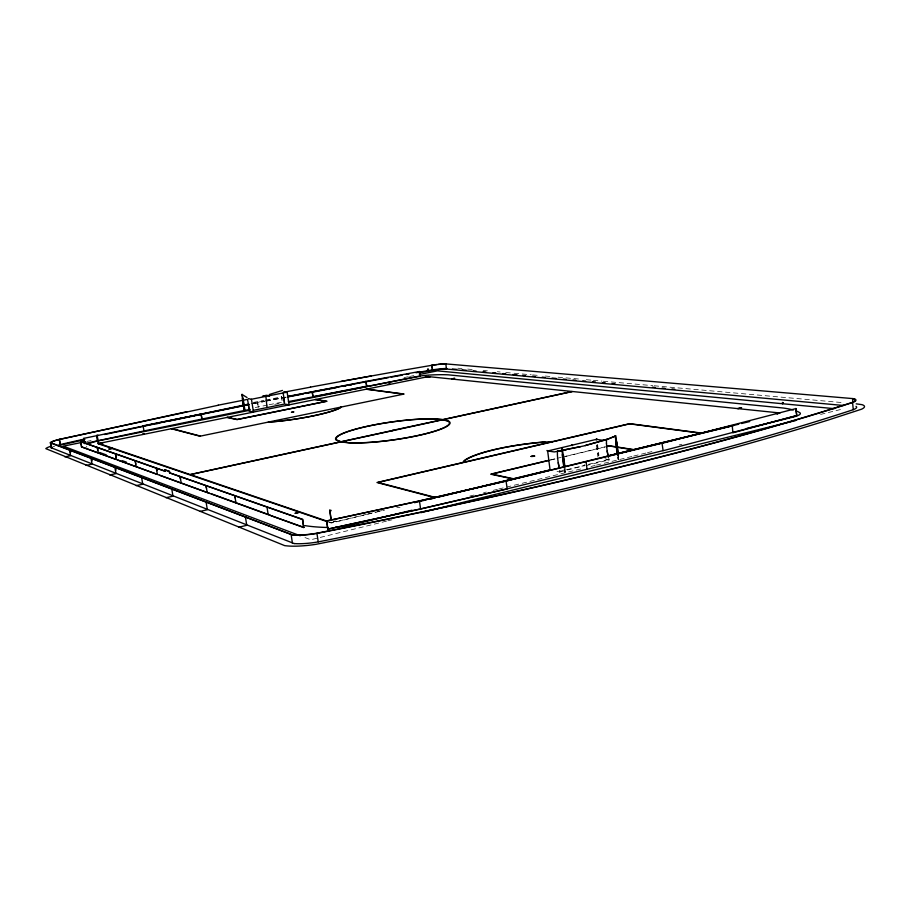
<?xml version="1.0" encoding="UTF-8"?>
<svg xmlns="http://www.w3.org/2000/svg" width="910" height="910" viewBox="0 0 910 910"><rect width="100%" height="100%" fill="white"/><g stroke="black" fill="none" stroke-linecap="round" stroke-linejoin="round"><path stroke-width="0.68" stroke-dasharray="4.55 3.41" d="M559.809 472.006L584.607 465.51L559.73 471.323L559.809 472.006L556.988 470.788M584.425 465.317L584.504 465.988M617.697 456.524L618.425 459.061M618.516 459.152L618.561 456.399M608.881 459.47L608.87 458.629L609.006 460.107L604.581 459.345M585.847 465.658L609.177 459.868L604.979 458.765M559.752 470.572L560.025 472.04L554.417 470.948M564.177 468.149C564.245 473.348 566.043 473.177 564.803 468.081M565.303 472.108L564.428 472.21L564.086 469.514M559.855 470.561L559.968 471.369M469.867 496.064L473.996 495.063M483.631 492.708L486.384 492.037M493.277 490.353L497.406 489.341M498.782 489L520.804 483.62M522.181 483.29L581.376 468.821M591.022 466.466L595.151 465.454M596.528 465.124L632.359 456.365M633.735 456.035L646.134 452.998M647.51 452.668L654.404 450.985M679.201 444.922L681.954 444.251M386.488 521.146L310.765 539.755L302.825 536.752M387.865 520.804L391.994 519.792M820.592 414.425L841.284 409.341M400.036 507.666L396.805 507.188M588.463 464.327L608.71 459.402L608.79 460.073M366.582 514.309L337.815 521.271A6.973 1.467 -8.7 0 0 333.435 521.134M367.959 513.968L376.171 511.977M377.548 511.647L381.654 510.658M328.612 522.135L331.297 523.045L384.543 510.157M550.095 459.982L555.623 458.663M557.011 458.333L561.151 457.343M562.539 457.013L605.389 446.776M550.539 460.05L556.01 458.742M565.576 456.456L605.23 446.992M86.916 441.407L91.091 440.565M255.221 407.532L267.745 405.007M269.132 404.734L281.656 402.209M404.063 377.582L408.226 376.74M409.625 376.456L413.8 375.614M274.729 404.37L280.291 403.289M253.424 403.585L264.48 401.412M265.754 401.117L286.32 397.044M253.424 402.436L264.139 400.32M265.481 400.059L281.656 396.885M251.194 403.562L264.548 400.923M265.879 400.662L280.576 397.761M254.118 403.562L264.799 401.447M266.13 401.185L286.377 397.215M618.299 456.445L618.129 459.254L617.446 456.558M457.753 368.209L461.996 368.584M467.649 369.096L474.713 369.722M483.187 370.484L487.43 370.859M497.315 371.746L500.147 371.997M505.789 372.509L512.865 373.134M514.275 373.259L531.224 374.784M532.634 374.909L538.288 375.409M545.352 376.046L551.005 376.547M558.069 377.184L580.682 379.197M586.324 379.709L591.978 380.209M593.388 380.334L601.874 381.097M603.284 381.222L652.732 385.647M654.142 385.772L843.479 402.709M618.015 459.175L618.618 459.084M329.409 521.953L331.74 522.738L337.007 521.464A6.074 1.285 -8.7 0 0 333.185 521.35M584.493 464.555L584.664 465.363M281.599 396.464L282.02 399.251M281.44 396.476L282.077 400.662M565.053 468.047L565.565 472.085M597.563 444.478L598.905 455.512M597.051 444.91L598.348 455.637M596.505 445.195L597.95 457.059M53.133 446.742A18.496 2.389 -9.7 0 1 54.691 446.15M86.825 447.265A75.086 10.044 -9.3 0 1 86.791 446.253M257.655 402.777L258.326 407.68L257.655 402.777"/><path stroke-width="1.36" d="M247.054 397.534L242.253 394.599M572.504 445.536L572.037 444.603L572.072 445.536M282.475 390.424L269.428 394.474M615.331 436.186L606.515 439.621L585.357 445.513L606.549 439.428L606.413 443.284M265.879 395.247L269.394 395.691M585.426 445.616L557.307 451.28L580.512 446.708M595.948 439.632L596.835 438.802L596.368 439.917M548.275 451.371L547.012 450.484L547.547 451.03L596.38 439.359L603.137 440.36M566.168 449.767L554.258 451.929L547.558 450.95M251.467 399.308L248.646 398.637M294.146 543.554L51.324 447.8A18.496 2.389 -9.7 0 1 51.995 447.299M51.165 448.027L50.403 442.59A18.507 2.332 -9.7 0 1 53.77 440.975L54.702 440.667A18.541 2.332 -9.7 0 1 59.252 439.416L218.343 405.234M549.924 469.685L549.97 470.015M603.262 440.44L606.572 439.53M97.165 436.254L98.155 435.355C93.696 433.865 102.318 455.193 96.869 435.173M289.152 404.643L289.118 404.427M247.622 400.07A25.389 8.338 78.6 0 1 249.033 410.217L249.169 411.172L253.458 412.014L251.456 399.251L287.196 392.153M283.09 393.029A25.116 8.804 78.6 0 1 284.443 403.073L283.909 398.125M341.432 406.986L339.885 408.124A49.993 6.711 -8.6 0 1 274.16 421.705L268.257 422.103M340.795 407.123L339.362 408.169A49.424 6.643 -8.6 0 1 274.388 421.603L268.916 421.967M392.301 430.566L393.063 430.43M562.664 454.625L562.949 454.704M615.296 436.038L606.435 439.655M428.667 376.535L97.916 443.625L299.379 512.159L294.954 513.411L299.743 512.284L327.304 521.692M241.867 394.394L244.392 409.693M244.278 409.727L242.265 394.337M51.438 446.071L50.232 446.469A24.138 3.117 -9.7 0 0 45.796 448.63L284.762 545.659L287.674 545.954A38.209 8.326 -8.9 0 0 303.587 545.784L306.636 545.511A38.209 8.326 -8.9 0 0 316.066 544.305L377.377 532.088A1017.187 121.678 -9.4 0 0 828.623 419.908L861.44 409.238A33.397 5.631 -5.2 0 0 863.943 407.691L864.329 407.191A33.397 5.631 -5.2 0 0 862.02 404.666L856.185 403.847M392.517 430.51L341.091 441.725L336.893 440.076A57.182 8.941 -8.1 0 1 367.959 426.221A57.182 8.941 -8.1 0 1 434.263 418.987L442.499 419.681L392.244 430.453M796.5 415.597L732.937 432.796L732.197 425.527L506.028 481.026L507.245 488.897L420.75 508.974L327.805 529.131L326.576 520.975L419.453 500.921L506.028 481.026L662.036 443.227L663.128 450.712L796.773 415.62L795.795 408.533L796.773 415.62M796.068 408.556L662.275 443.261M99.656 443.739L102.341 442.67M603.228 440.247L606.549 439.428M412.048 510.191L352.852 524.66A25.753 5.437 -8.6 0 1 335.665 527.254M746.712 428.428L793.565 416.973A22.966 3.924 -5.5 0 0 799.776 412.685A100.965 17.654 -6 0 0 797.001 411.274M420.898 512.683L795.761 420.522M303.667 527.538L302.825 519.405L169.476 472.825L169.237 471.403L164.949 469.901L165.176 471.312L80.524 441.589L81.445 446.844L303.667 527.538L302.438 519.496L169.476 472.825M414.539 502.695L426.87 499.704M429.611 499.044L435.094 497.713L376.979 482.516L462.689 462.553L464.032 460.71A69.103 12.751 -7.1 0 1 544.897 441.919M437.198 497.201L550.061 469.878M607.22 456.035L633.133 449.767L609.336 446.002L606.606 446.662M738.795 424.185L701.86 433.126L629.754 423.662L553.246 441.475L544.737 442.067A68.318 12.604 -7.1 0 0 464.76 460.653L463.52 462.36L552.461 441.657M741.536 423.525L749.738 421.535M429.418 499.283L434.946 497.952M437.71 497.281L550.493 469.969M607.334 456.194L729.877 426.517M731.253 426.187L733.198 425.721M548.707 460.312L490.649 474.178L512.717 478.922M606.765 446.446L609.529 445.786L633.781 449.608L701.246 433.274L629.583 423.855L378.003 482.436L435.822 497.542M549.174 460.38L491.741 474.099L513.422 478.751M271.157 515.731L304.065 527.436M737.544 408.567L741.627 407.782L738.067 408.624M238.955 527.163L246.746 525.32L245.507 517.483L246.28 517.312M268.143 514.412L266.949 506.825M506.222 481.083L419.453 500.921L420.579 508.917L507.052 488.852L662.889 450.677M236.077 502.786L234.575 495.677L235.315 497.986M199.995 511.42L207.332 509.736L206.149 502.434L206.877 502.274M58.911 444.888A18.496 2.389 -9.7 0 1 60.162 444.569L84.505 439.029M58.183 445.729A17.927 2.321 -9.7 0 1 60.526 445.115L84.835 439.587M292.337 412.082C289.334 412.594 294.681 412.093 292.701 412.025M51.813 448.471L50.801 442.726A17.938 2.252 -9.7 0 1 54.213 440.94L55.112 440.645A17.938 2.252 -9.7 0 1 59.514 439.428L187.176 411.638M207.287 492.333L205.831 485.587L206.615 488.238M209.675 493.402L159.625 475.236M104.639 434.514L248.51 404.097M166.03 497.713L172.968 496.166L171.831 489.318L172.525 489.171M181.283 482.903L179.884 476.476L180.635 479.001M550.368 470.151L549.503 470.186L550.243 469.958M327.805 529.131L419.191 509.213M136.159 485.644L142.745 484.222L141.653 477.784L142.313 477.636M571.924 391.539L443.056 419.555L434.718 418.862A57.831 9.043 -8.1 0 0 367.685 426.176A57.831 9.043 -8.1 0 0 336.256 440.178L340.499 441.85L190.144 474.542L98.678 443.409M572.253 391.573L443.352 419.601L448.505 421.046A57.831 9.043 -8.1 0 1 418.361 435.515A57.831 9.043 -8.1 0 1 348.655 442.84L340.761 441.907L190.361 474.611L327.714 521.373M164.949 469.901L169.556 471.334L169.795 472.756M326.576 520.975L419.601 500.978M143.916 430.942L201.975 419.066L201.167 414.073L83.834 438.358L84.732 443.534L143.996 430.953L143.052 425.857L249.386 404.427M156.668 423.73L159.398 423.15M170.318 420.829L248.76 404.62M136.17 466.546L135.169 460.608M109.7 474.963L115.957 473.632L114.91 467.547L115.536 467.421L115.991 470.106M86.075 465.431L92.046 464.18L91.034 458.424L91.637 458.299L92.069 460.847M118.084 460.153L157.373 474.417L156.327 468.206L157.066 470.618M64.872 456.865L70.57 455.705L69.604 450.234L70.593 452.532M112.305 448.357L108.756 449.074L112.487 448.414M451.565 378.878L454.716 378.321L451.838 378.913M98.394 452.839L97.165 447.436L97.927 450.109M81.445 446.844L116.196 459.459L115.513 453.715L116.093 457.127M218.15 405.2L247.929 399.297M80.524 441.589L165.506 471.243L165.267 469.833M85.529 441.68L63.279 446.162L300.186 535.751M419.362 374.499L437.437 370.859L834.22 408.658M250.125 409.363L201.883 419.044L201.076 414.05M288.39 401.617L420.181 376.217L419.533 371.496L365.922 381.404L366.696 386.193L365.922 381.404M249.988 410.217L99.872 440.497A16.915 2.229 -9.6 0 0 88.907 443.909M288.902 402.357L415.392 376.842A15.072 1.865 -7.9 0 1 429.725 375.034A69.103 8.816 -8.1 0 1 448.323 374.84L783.453 408.044A100.965 17.654 -6 0 1 793.315 410.023M253.276 410.342L284.568 404.029L289.073 404.802L287.139 392.164L284.068 391.618M287.583 396.749L312.255 391.857L312.983 396.703L366.616 386.181M262.467 396.373L265.14 395.85M262.637 396.407L265.31 395.884M287.526 396.419L388.433 377.627M287.765 396.942L303.053 393.996M305.828 393.461L326.599 389.525M284.011 392.176L310.594 387.148M310.435 387.114L371.405 375.932M329.363 389.002L336.279 387.705M343.195 386.409L345.948 385.908M348.701 385.396L351.465 384.896M340.886 381.426L401.685 370.541M391.186 377.127L402.197 375.159M418.896 372.804L432.637 370.404A15.675 1.9 -7.9 0 1 437.63 369.71L438.87 369.562A15.675 1.9 -7.9 0 1 446.503 369.039L843.502 405.485M401.549 370.507L431.932 365.285A15.675 1.843 -7.9 0 1 436.936 364.591L438.267 364.375A16.209 1.911 -7.9 0 1 445.206 363.841L446.184 363.818M406.326 374.442L409.079 373.964M415.961 372.759L432.466 369.881A16.198 1.956 -7.9 0 1 437.63 369.164L438.904 369.016A16.198 1.956 -7.9 0 1 445.843 368.493M430.271 376.808L424.993 377.32M532.794 456.126C529.916 456.774 535.455 456.308 533.044 456.103M292.44 411.98L293.896 411.923L292.44 412.332M253.378 411.98L253.526 412.059M616.377 441.873L616.161 442.01M428.508 377.036L425.459 377.229M445.82 368.493L446.821 368.47M248.965 410.228L248.578 405.2M438.165 364.444A15.675 1.843 -7.9 0 1 445.798 363.898L854.103 398.705A25.594 4.209 -5.3 0 1 855.821 400.582L855.502 400.957A25.651 4.22 -5.3 0 1 852.59 402.527A1010.35 117.458 -9.4 0 1 316.942 533.396A29.359 6.234 -8.9 0 1 307.318 534.716L304.998 534.932A29.359 6.234 -8.9 0 1 292.804 535.114M452.406 368.982L456.592 369.358M462.178 369.87L466.364 370.245M473.348 370.882L476.135 371.132M483.142 371.769L485.963 372.031M493.027 372.679L495.848 372.929M502.911 373.578L505.744 373.828M512.808 374.476L517.039 374.863M522.659 375.375L525.457 375.625M532.441 376.262L535.239 376.512M542.223 377.149L545.022 377.411M552.006 378.048L556.192 378.423M563.188 379.06L565.986 379.322M572.993 379.959L575.803 380.209M582.809 380.846L585.619 381.108M592.626 381.745L595.424 381.995M602.443 382.632L605.241 382.894M612.214 383.519L614.989 383.781M652.447 387.182L655.223 387.444M662.184 388.07L664.971 388.331M671.955 388.968L674.754 389.218M50.232 442.817L292.849 535.114M428.451 376.615L779.87 412.969M390.31 384.27L388.377 384.202L389.798 384.373M366.662 389.139L404.097 394.041L199.961 436.209L171.273 428.701M366.195 389.23L403.369 394.11M365.911 381.404L312.164 391.835L312.983 396.703M315.668 399.456L327.009 401.253L236.975 419.601L226.92 417.428M315.19 399.558L326.315 401.31L237.305 419.453L227.432 417.326M586.097 461.632L587.03 469.253M83.834 438.358L84.732 443.534M171.808 428.599L200.325 436.049M144.371 434.07L142.768 433.911L143.769 434.195M99.645 452.498L106.334 454.909M122.384 460.71L126.399 462.155M211.325 493.8L270.406 515.231M50.801 442.726L291.939 534.727A28.403 6.029 -8.9 0 0 305.271 534.693L307.523 534.488A28.403 6.029 -8.9 0 0 316.805 533.214A1009.543 117.344 -9.4 0 0 851.919 402.516A24.82 4.072 -5.3 0 0 854.74 401.003L855.036 400.639A24.82 4.072 -5.3 0 0 852.556 398.58L852.92 402.482M547.638 450.837L550.072 470.095M266.96 407.475L265.947 396.43M607.106 450.95L608.403 457.389M558.251 462.689L558.967 466.625A40.631 21.294 75.8 0 1 557.409 454.932L557.443 451.144M59.514 439.428L60.526 445.115M59.252 439.416L60.162 444.569M80.797 441.543L81.49 445.479M135.374 461.791L135.772 464.168M243.061 398.364L244.835 409.648M242.344 398.466L244.119 409.75M291.177 534.955L292.474 543.384M316.942 533.396L318.227 541.882A29.336 6.393 -8.9 0 1 308.626 543.202L306.295 543.418A29.336 6.393 -8.9 0 1 294.101 543.554M331.308 520.315L329.795 510.191L331.16 510.385L329.977 511.886L329.727 510.191L331.103 520.361M326.701 521.043L327.93 529.199M431.932 365.285L432.637 370.404M432.466 369.881L431.829 365.24A16.209 1.911 -7.9 0 1 436.993 364.523M445.798 363.898L446.503 369.039M563.381 454.602L564.894 466.705M562.335 448.334L564.632 466.739M561.709 448.402L563.847 465.454M562.232 454.727L563.745 466.83M616.821 441.862L618.402 455.08M615.831 435.708L618.152 455.114M615.228 435.799L617.549 455.205M615.717 442.021L617.139 453.919M852.59 402.527L853.261 409.693A1009.747 120.541 -9.4 0 1 318.227 541.882M853.261 409.693A25.639 4.322 -5.2 0 0 856.185 408.101L856.492 407.714A25.582 4.311 -5.2 0 0 856.014 406.349M327.964 527.493A109.598 22.181 -8.2 0 1 304.748 525.582M102.898 442.556A4.595 0.603 -9.6 0 1 99.816 443.796M777.254 414.266A6.188 1.046 -5.5 0 1 779.074 413.083M778.266 413.595A5.392 0.91 -5.5 0 1 779.597 413.14M607.88 454.795A39.949 22.193 75.6 0 1 606.492 443.261M269.269 395.384L269.474 396.055L269.269 395.384M286.843 392.426L287.458 391.766L286.843 392.426M783.089 402.732L782.634 403.881L782.384 402.447L783.089 402.732M534.636 456.081L531.065 456.433L534.636 456.081M428.348 369.267L427.734 370.029L427.518 369.039L428.348 369.267M393.905 430.396L341.364 441.782L349.167 442.692A57.182 8.941 -8.1 0 0 418.077 435.458A57.182 8.941 -8.1 0 0 447.879 421.148L442.795 419.726L393.905 430.396"/></g></svg>
